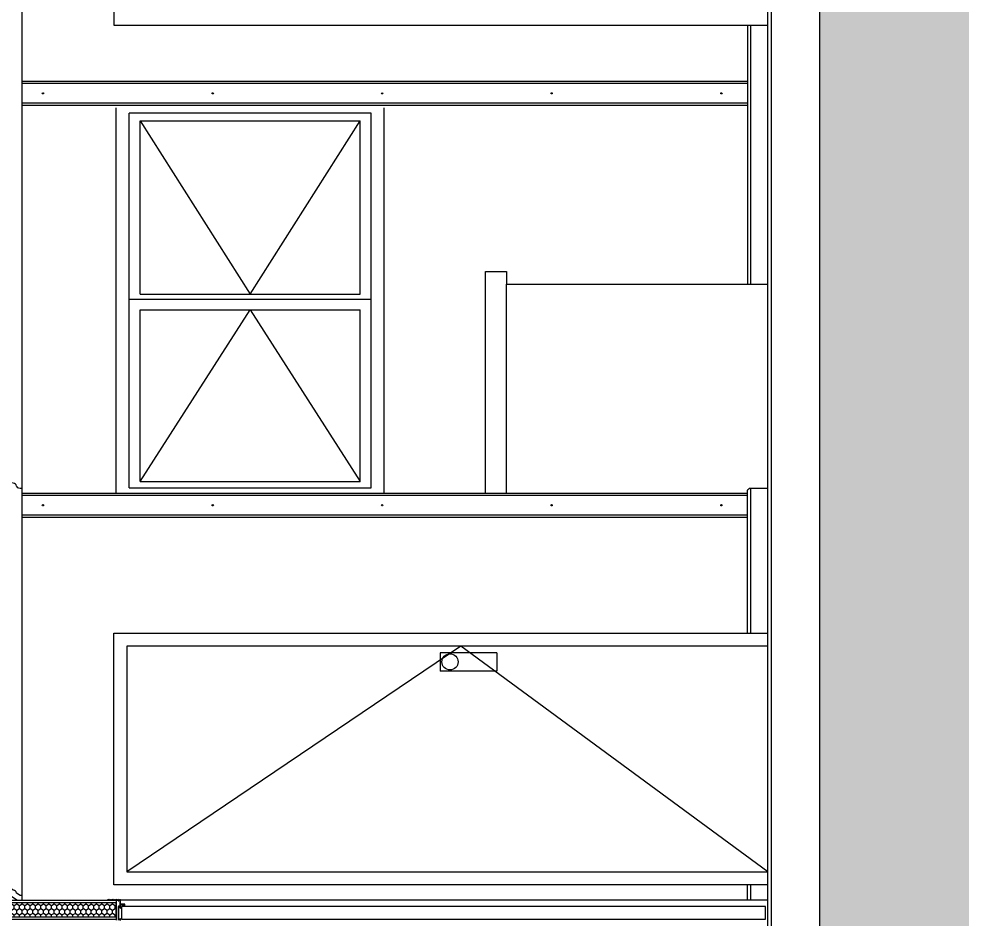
# Model space of a CAD drawing. Header units: inches. Extents: x 203 to 1065, y -1127 to 921.
# Drawn here: x 406.584 to 409.506, y 888.698 to 891.489 of the extents above; entities that cross this region are included whole.
import ezdxf

# ---------------------------------------------------------------- set-up
doc = ezdxf.new("R2010")
doc.units = ezdxf.units.IN
doc.header["$MEASUREMENT"] = 0
doc.linetypes.add('CONTINUA', pattern=[0])
for name, color, linetype in [('1-PLATEA', 3, 'Continuous'), ('CORTE MUROS', 4, 'CONTINUA'), ('CORTE PERFILES Y CERCHA', 3, 'CONTINUA'), ('CORTE PROY', 8, 'CONTINUA')]:
    doc.layers.add(name, color=color, linetype=linetype)

msp = doc.modelspace()

# ---------------------------------------------------------------- hatches: boundary and pattern name
at = {"linetype": 'ByBlock', "true_color": 0x139b48}
h = msp.add_hatch(color=114, dxfattribs=at)
h.dxf.hatch_style = 1
h.paths.add_polyline_path([(411.4157, 897.9894), (409.4157, 897.9894), (409.0657, 894.6147), (409.0657, 885.3667), (408.7657, 878.8867), (408.7657, 869.6387), (408.4357, 851.0931), (408.4357, 839.3171), (408.1657, 838.0559), (411.4157, 838.0559)])
at = {"layer": 'CORTE MUROS'}
h = msp.add_hatch(dxfattribs=at)
h.set_pattern_fill('HONEY', color=251, scale=0.003, angle=90, style=0)
h.set_pattern_definition([(90, (1627.174333, -1665.789277), (-0.008248891935, 0.0142875), [0.009525, -0.01905]), (210, (1627.174333, -1665.789277), (-0.00824889199, -0.014287499969), [0.009525, -0.01905]), (150, (1627.174333, -1665.789277), (-0.016497783924, 3.1e-11), [-0.01905, 0.009525])])
h.paths.add_polyline_path([(406.5067, 888.7487), (406.5067, 888.7047), (406.8853, 888.7047), (406.8853, 888.7487)])

# ---------------------------------------------------------------- linework, layer by layer
at = {"layer": '1-PLATEA', "color": 4}
for p, q in [((409.0657, 885.3667), (409.0657, 894.6147)), ((408.9157, 886.1667), (408.9157, 893.8147))]:
    msp.add_line(p, q, dxfattribs=at)
at = {"layer": 'CORTE MUROS'}
msp.add_line((406.8853, 888.7047), (406.8853, 888.7487), dxfattribs=at)
for points in [[(406.5067, 888.7567), (406.8853, 888.7567), (406.8853, 888.6967), (406.5067, 888.6967)], [(406.8853, 888.7487), (406.5067, 888.7487)], [(406.8853, 888.7047), (406.5067, 888.7047)]]:
    msp.add_lwpolyline(points, dxfattribs=at)
at = {"layer": 'CORTE PERFILES Y CERCHA', "color": 1}
msp.add_line((408.9047, 886.2227), (408.9047, 893.7567), dxfattribs=at)
at = {"layer": 'CORTE PERFILES Y CERCHA'}
msp.add_lwpolyline([(406.5447, 888.7987), (406.5447, 888.7796), (406.5803, 888.7567), (406.5947, 888.7567), (406.5947, 888.7716), (406.5877, 888.7716), (406.5769, 888.7789, 0.359853), (406.5667, 888.7877), (406.5525, 888.7987)], format="xyb", close=True, dxfattribs=at)
for points in [[(406.8942, 888.6952), (406.8942, 888.699), (406.8937, 888.6995), (406.8942, 888.7), (406.8937, 888.7005), (406.8942, 888.701), (406.8937, 888.7015), (406.8942, 888.702), (406.8937, 888.7025), (406.8942, 888.703), (406.8937, 888.7035), (406.8942, 888.704), (406.8937, 888.7045), (406.8942, 888.705), (406.8937, 888.7055), (406.8942, 888.706), (406.8937, 888.7065), (406.8942, 888.707), (406.8937, 888.7075), (406.8942, 888.708), (406.8937, 888.7085), (406.8942, 888.709), (406.8937, 888.7095), (406.8942, 888.71), (406.8937, 888.7105), (406.8942, 888.711), (406.8942, 888.721), (406.8937, 888.7215), (406.8942, 888.722), (406.8937, 888.7225), (406.8942, 888.723), (406.8937, 888.7235), (406.8942, 888.724), (406.8937, 888.7245), (406.8942, 888.725), (406.8937, 888.7255), (406.8942, 888.726), (406.8937, 888.7265), (406.8942, 888.727), (406.8937, 888.7275), (406.8942, 888.728), (406.8937, 888.7285), (406.8942, 888.729), (406.8937, 888.7295), (406.8942, 888.73), (406.8937, 888.7305), (406.8942, 888.731), (406.8937, 888.7315), (406.8942, 888.732), (406.8937, 888.7325), (406.8942, 888.733), (406.8942, 888.7368), (406.8972, 888.7368), (406.8972, 888.7335, 0.414214), (406.8982, 888.7325), (406.8987, 888.7325), (406.8987, 888.7422, -0.414214), (406.8997, 888.7432), (406.9042, 888.7432), (406.9042, 888.7407), (406.9063, 888.7407, 1), (406.9063, 888.7419), (406.9057, 888.7419), (406.9057, 888.7432), (406.9112, 888.7432), (406.9112, 888.7419), (406.9105, 888.7419, 1), (406.9105, 888.7407), (406.9127, 888.7407), (406.9127, 888.7437, 0.414214), (406.9117, 888.7447), (406.8997, 888.7447, -0.414214), (406.8987, 888.7457), (406.8987, 888.7582), (406.8974, 888.7582, -0.194303), (406.8962, 888.7587, -0.403853), (406.8937, 888.7587, -0.403853), (406.8912, 888.7587, -0.403853), (406.8887, 888.7587, -0.403853), (406.8862, 888.7587, -0.403853), (406.8837, 888.7587, -0.403853), (406.8812, 888.7587, -0.403853), (406.8787, 888.7587, -0.403853), (406.8762, 888.7587, -0.403853), (406.8737, 888.7587, -0.403853), (406.8712, 888.7587, -0.403853), (406.8687, 888.7587, -0.403853), (406.8662, 888.7587, -0.403853), (406.8637, 888.7587, -0.403853), (406.8612, 888.7587, -0.194303), (406.8599, 888.7582), (406.8587, 888.7582), (406.8587, 888.7567), (406.8687, 888.7567), (406.8845, 888.7567, -0.414214), (406.8855, 888.7557), (406.8855, 888.7513, 0.414214), (406.8861, 888.7507), (406.8861, 888.7507, 0.414214), (406.8867, 888.7513), (406.8867, 888.7567), (406.8922, 888.7567), (406.8922, 888.7547), (406.8937, 888.7547), (406.8937, 888.7557, -0.414214), (406.8947, 888.7567), (406.8962, 888.7567, -0.414214), (406.8972, 888.7557), (406.8972, 888.7393, -0.414214), (406.8962, 888.7383), (406.8942, 888.7383), (406.8932, 888.7383, 0.414214), (406.8922, 888.7373), (406.8922, 888.6952)], [(406.8867, 888.6952), (406.8867, 888.7006, 0.414214), (406.8861, 888.7012), (406.8861, 888.7012, 0.414214), (406.8855, 888.7006), (406.8855, 888.6962, -0.414214)], [(406.8987, 888.6937), (406.8987, 888.6995), (406.8982, 888.6995, 0.414214), (406.8972, 888.6985), (406.8972, 888.6952)]]:
    msp.add_lwpolyline(points, format="xyb", dxfattribs=at)
msp.add_lwpolyline([(406.8987, 888.7582), (408.9047, 888.7582)], dxfattribs=at)
msp.add_lwpolyline([(406.9019, 888.7376), (406.9019, 888.6976), (408.8977, 888.6976), (408.8977, 888.7376)], close=True, dxfattribs=at)
at = {"layer": 'CORTE PROY', "color": 253, "ltscale": 0.5}
for p, q in [((406.5947, 890.0336), (406.5947, 893.7221)), ((408.8417, 891.4691), (408.8417, 890.6669)), ((408.8515, 890.6669), (408.8515, 891.4691)), ((408.8417, 891.2887), (406.5947, 891.2887)), ((408.8417, 891.2277), (406.5947, 891.2277)), ((406.8853, 890.0187), (406.8853, 891.2132)), ((406.9253, 890.035), (406.9253, 891.197)), ((407.6753, 891.197), (406.9253, 891.197)), ((407.6753, 890.035), (407.6753, 891.197)), ((407.7153, 890.0187), (407.7153, 891.2132)), ((406.9594, 890.6361), (406.9594, 891.1729)), ((406.9594, 891.1729), (407.6413, 891.1729)), ((406.9594, 891.1729), (407.3003, 890.6361)), ((407.3003, 890.6361), (407.6413, 891.1729)), ((407.6413, 890.6361), (407.6413, 891.1729)), ((406.9253, 890.6203), (407.6753, 890.6203)), ((406.9594, 890.6361), (407.6413, 890.6361)), ((406.9594, 890.0551), (406.9594, 890.5871)), ((406.9594, 890.5871), (407.6413, 890.5871)), ((406.9594, 890.0551), (407.3003, 890.5871)), ((407.3003, 890.5871), (407.6413, 890.0551)), ((407.6413, 890.0551), (407.6413, 890.5871)), ((406.9594, 890.0551), (407.6413, 890.0551)), ((406.9253, 890.035), (407.6753, 890.035))]:
    msp.add_line(p, q, dxfattribs=at)
at = {"layer": 'CORTE PROY', "ltscale": 0.5}
for p, q in [((406.5947, 888.7716), (406.5947, 890.0336)), ((408.8417, 889.5849), (408.8417, 890.0267)), ((408.8515, 889.5849), (408.8515, 890.0347)), ((408.8417, 890.0117), (406.5947, 890.0117)), ((408.8417, 889.9507), (406.5947, 889.9507)), ((407.8894, 889.5241), (407.8894, 889.4674)), ((408.0644, 889.5241), (407.8894, 889.5241)), ((408.0644, 889.5241), (408.0644, 889.4674)), ((408.0644, 889.4674), (407.8894, 889.4674)), ((408.8417, 888.7582), (408.8417, 888.8048)), ((408.8515, 888.7582), (408.8515, 888.8048))]:
    msp.add_line(p, q, dxfattribs=at)
at = {"layer": 'CORTE PROY', "color": 253, "ltscale": 0.5}
for points in [[(408.9047, 892.4492), (406.8787, 892.4492), (406.8787, 891.4691), (408.9047, 891.4691)], [(406.5947, 891.2957), (408.8417, 891.2957)], [(408.8417, 891.2207), (406.5947, 891.2207)]]:
    msp.add_lwpolyline(points, dxfattribs=at)
at = {"layer": 'CORTE PROY', "color": 253}
for points in [[(408.0297, 890.0187), (408.0297, 890.7064), (408.0947, 890.7064), (408.0947, 890.6669)], [(408.0947, 890.0187), (408.0947, 890.6669), (408.9047, 890.6669), (408.9047, 890.6669)]]:
    msp.add_lwpolyline(points, dxfattribs=at)
at = {"layer": 'CORTE PROY', "ltscale": 0.5}
for points in [[(406.5947, 890.0187), (406.5947, 890.0336), (406.5877, 890.0336, -0.278398), (406.5769, 890.0409, 0.359853), (406.5667, 890.0497, -0.263671), (406.5525, 890.0607), (406.5447, 890.0607), (406.5447, 890.0416)], [(408.8417, 890.0187), (408.8417, 890.0187), (408.8417, 890.0267, -0.355123), (408.8515, 890.0347), (408.9047, 890.0347)]]:
    msp.add_lwpolyline(points, format="xyb", dxfattribs=at)
for points in [[(406.5947, 890.0187), (408.8417, 890.0187)], [(408.8417, 889.9437), (406.5947, 889.9437)], [(408.9047, 888.8048), (406.8787, 888.8048), (406.8787, 889.5849), (408.9047, 889.5849)], [(408.9047, 889.5448), (406.9188, 889.5448), (406.9188, 888.8448), (408.9047, 888.8448)], [(408.9047, 888.8448), (407.9532, 889.5448), (406.9188, 888.8448)]]:
    msp.add_lwpolyline(points, dxfattribs=at)
at = {"layer": 'CORTE PROY', "color": 253, "ltscale": 0.5}
for centre in [(406.6587, 891.2582), (407.1847, 891.2582), (407.7097, 891.2582), (408.2347, 891.2582), (408.7607, 891.2582)]:
    msp.add_circle(centre, 0.002, dxfattribs=at)
at = {"layer": 'CORTE PROY', "ltscale": 0.5}
for centre, radius in [((406.6587, 889.9812), 0.002), ((407.1847, 889.9812), 0.002), ((407.7097, 889.9812), 0.002), ((408.2347, 889.9812), 0.002), ((408.7607, 889.9812), 0.002), ((407.9197, 889.4957), 0.025)]:
    msp.add_circle(centre, radius, dxfattribs=at)

doc.saveas('drawing.dxf')
